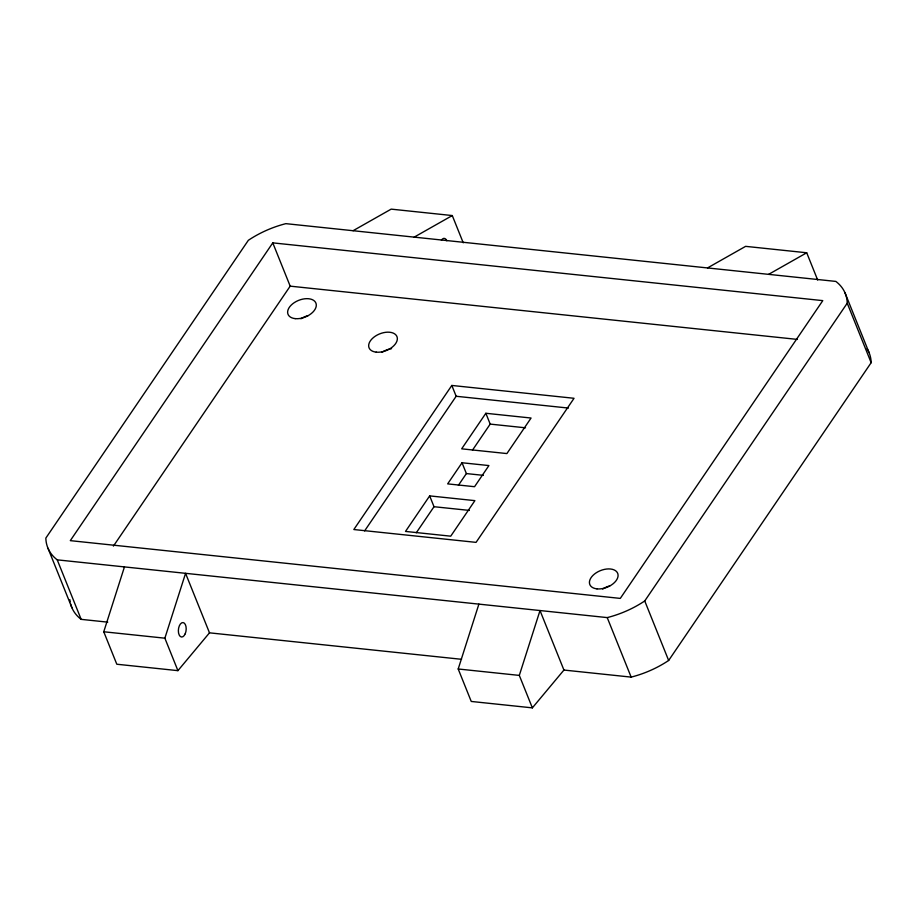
<?xml version="1.0" encoding="UTF-8"?>
<svg xmlns="http://www.w3.org/2000/svg" width="917" height="917" viewBox="0 0 917 917"><rect width="100%" height="100%" fill="white"/><g stroke="black" fill="none" stroke-linecap="round" stroke-linejoin="round"><path stroke-width="1.38" d="M461.526 659.3L209.489 632.833L177.921 670.648L116.803 664.229L103.759 631.767L124.448 566.912M177.921 670.648L164.865 638.186L185.566 573.331L209.489 632.833M867.081 348.827A74.071 44.165 -21.9 0 1 871.15 362.696L668.653 660.469A74.071 44.165 -21.9 0 1 631.148 677.113L563.932 670.052L532.364 707.867L471.246 701.448L458.202 668.986L478.892 604.131M532.364 707.867L519.309 675.405L540.01 610.55L563.932 670.052M272.785 242.867L70.3 540.64L620.293 598.4L822.79 300.627L272.785 242.867L290.185 286.15L113.41 546.108M451.817 385.449L353.836 529.533L476.061 542.371L574.042 398.287L451.817 385.449L456.162 396.27L364.611 530.909M429.672 495.891L405.509 531.424L450.728 536.181L474.891 500.636L429.672 495.891L434.016 506.711L416.295 532.766M485.85 413.28L461.675 448.826L506.895 453.571L531.069 418.026L485.85 413.28L490.194 424.101L472.473 450.167M462.03 462.753L447.656 483.878L474.548 486.709L488.91 465.572L462.03 462.753L466.375 473.573L458.397 485.311M57.232 559.851L607.226 617.599A74.071 44.165 -21.9 0 0 644.743 600.956L847.228 303.195A74.071 44.165 -21.9 0 0 835.846 281.416L285.852 223.656A74.071 44.165 -21.9 0 0 248.347 240.3L45.85 538.073A74.071 44.165 -21.9 0 0 57.232 559.851L81.154 619.353L107.759 622.15M353.068 230.717L391.169 209.133L452.276 215.552L463.234 242.81M414.186 237.136L452.276 215.552M707.511 267.936L745.613 246.352L806.719 252.771L817.677 280.04M768.629 274.355L806.719 252.771M290.185 286.15L797.435 339.416M456.162 396.27L568.437 408.065M490.194 424.101L525.521 427.815M466.375 473.573L483.362 475.35M434.016 506.711L469.355 510.414M103.759 631.767L164.865 638.186M458.202 668.986L519.309 675.405M845.073 293.004L868.995 352.506M847.228 303.195L871.15 362.696M644.743 600.956L668.653 660.469M607.226 617.599L631.148 677.113M48.005 548.263L71.927 607.776M81.154 619.353A74.071 44.165 -21.9 0 1 70.598 603.844M70.173 601.804A74.071 44.165 -21.9 0 1 69.898 599.718M300.914 318.795A15.027 8.964 -21.9 0 1 308.02 315.643M602.698 589.035A15.027 8.964 -21.9 0 1 609.805 585.883M381.965 352.311A15.027 8.964 -21.9 0 1 391.559 348.643M441.386 240.174A7.267 3.874 -84 0 1 446.831 240.781M376.245 352.151A15.027 8.964 -21.9 0 0 397.348 338.384A15.027 8.964 -21.9 0 0 375.431 336.08A15.027 8.964 -21.9 0 0 376.245 352.151M596.99 588.874A15.027 8.964 -21.9 0 0 618.081 575.108A15.027 8.964 -21.9 0 0 596.176 572.816A15.027 8.964 -21.9 0 0 596.99 588.874M295.205 318.635A15.027 8.964 -21.9 0 0 316.296 304.868A15.027 8.964 -21.9 0 0 294.391 302.564A15.027 8.964 -21.9 0 0 295.205 318.635M185.223 633.785A7.267 3.874 -84 0 0 183.056 622.574A7.267 3.874 -84 0 0 178.563 633.039A7.267 3.874 -84 0 0 185.223 633.785"/></g></svg>
